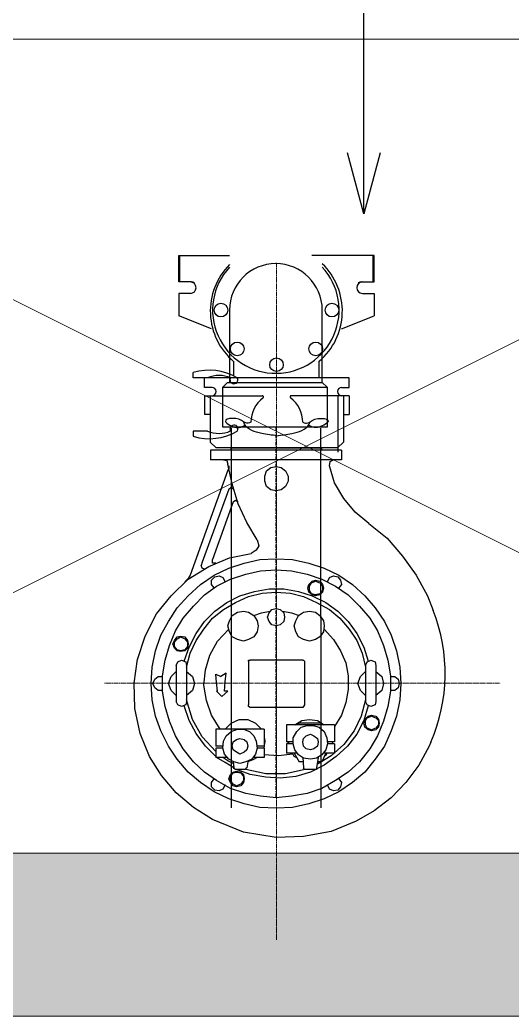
# Model space of a CAD drawing. Header units: millimetres. Extents: x -294625 to 2136527, y -251383 to 128331.
# Drawn here: x 1135391 to 1135995, y -213064 to -211840 of the extents above; entities that cross this region are included whole.
import ezdxf

# ---------------------------------------------------------------- set-up
doc = ezdxf.new("R2010")
doc.units = ezdxf.units.MM
doc.linetypes.add('CENTER', pattern=[3, 1.5, -0.5, 0.5, -0.5])
for name, color, linetype, lineweight in [('A-FLOR-PATT-1', 254, 'Continuous', 18), ('ICE-BP', 4, 'Continuous', 25), ('ICE-CENTER', 8, 'CENTER', 0), ('N2-PK-TB', 2, 'Continuous', 20), ('N3-NOTE', 11, 'Continuous', 13)]:
    doc.layers.add(name, color=color, linetype=linetype, lineweight=lineweight)
doc.layers.add('H-N-FITTING-35', color=2, linetype='Continuous')
doc.layers.add('ICE-CEN', color=8, linetype='CENTER')
doc.styles.add('P-VNTIMEH', font='vntimeh.shx', dxfattribs={"width": 0.75, "height": 300})
doc.dimstyles.new('N-NOTE', dxfattribs={"dimtxt": 200, "dimasz": 30, "dimexe": 50, "dimexo": 50, "dimgap": 100, "dimtad": 1, "dimdec": 0, "dimdsep": 46, "dimtxsty": 'P-VNTIMEH', "dimblk": 'OPEN30', "dimcen": 0, "dimse1": 1, "dimse2": 1, "dimclrd": 256, "dimclre": 7, "dimclrt": 256, "dimadec": 0, "dimazin": 0, "dimtfac": 1, "dimtdec": 0, "dimtix": 1, "dimtmove": 2, "dimatfit": 3, "dimldrblk": 'OPEN30', "dimfxl": 1, "dimtolj": 1, "dimtzin": 0, "dimarcsym": 0})

# ---------------------------------------------------------------- blocks, each defined once
blk = doc.blocks.new('_Open30')
at = {"color": 0, "linetype": 'ByBlock', "lineweight": -2}
for p, q in [((-1, 0.268), (0, 0)), ((0, 0), (-1, -0.268)), ((0, 0), (-1, 0))]:
    blk.add_line(p, q, dxfattribs=at)
blk = doc.blocks.new('2hd 1 dp')
at = {"layer": 'H-N-FITTING-35', "ltscale": 1000}
for p, q in [((1135693.8, -212125.9), (1135693.8, -212093.4)), ((1135693.8, -212093.4), (1135755.8, -212093.4)), ((1135694.9, -212093.4), (1135755.8, -212093.4)), ((1135694.9, -212125.9), (1135694.9, -212093.4)), ((1135932.2, -212093.4), (1135856.9, -212093.4)), ((1135933.4, -212093.4), (1135869.8, -212093.4)), ((1135932.2, -212125.9), (1135932.2, -212093.4)), ((1135933.4, -212125.9), (1135933.4, -212093.4)), ((1135707.8, -212125.9), (1135693.8, -212125.9)), ((1135709, -212125.9), (1135694.9, -212125.9)), ((1135918.1, -212125.9), (1135932.2, -212125.9)), ((1135919.3, -212125.9), (1135933.4, -212125.9)), ((1135707.8, -212140), (1135693.8, -212140)), ((1135693.8, -212140), (1135693.8, -212167.5)), ((1135919.3, -212140), (1135933.4, -212140)), ((1135933.4, -212140), (1135933.4, -212167.5)), ((1135733.8, -212183.4), (1135693.8, -212167.5)), ((1135893.3, -212183.4), (1135933.4, -212167.5)), ((1135711.3, -212243.6), (1135711.3, -212237.2)), ((1135728.9, -212243.6), (1135711.3, -212243.6)), ((1135902.8, -212243.6), (1135725.2, -212243.6)), ((1135725.2, -212255.5), (1135725.2, -212243.6)), ((1135902.8, -212255.5), (1135902.8, -212243.6)), ((1135734.4, -212255.5), (1135725.2, -212255.5)), ((1135725.2, -212265.6), (1135725.2, -212288.6)), ((1135725.2, -212265.6), (1135796.2, -212265.6)), ((1135732.3, -212265.6), (1135732.3, -212322.7)), ((1135902.8, -212265.6), (1135831.8, -212265.6)), ((1135889, -212265.6), (1135889, -212334.8)), ((1135893.6, -212255.5), (1135902.8, -212255.5)), ((1135895.7, -212265.6), (1135895.7, -212322.7)), ((1135902.8, -212265.6), (1135902.8, -212288.6)), ((1135732.3, -212288.6), (1135725.2, -212288.6)), ((1135895.7, -212288.6), (1135902.8, -212288.6)), ((1135728.9, -212309), (1135711.3, -212309)), ((1135711.3, -212309), (1135711.3, -212315.4)), ((1135739.3, -212329.5), (1135732.3, -212322.7)), ((1135888.7, -212329.5), (1135895.7, -212322.7)), ((1135813, -212332.3), (1135732.7, -212332.3)), ((1135732.7, -212332.3), (1135732.7, -212344.3)), ((1135888.7, -212329.5), (1135739.3, -212329.5)), ((1135757.4, -212332.3), (1135756.7, -212332.3)), ((1135868.7, -212330.2), (1135757.4, -212330.2)), ((1135757.4, -212330.2), (1135757.4, -212332.3)), ((1135893.4, -212332.3), (1135813, -212332.3)), ((1135868.7, -212330.2), (1135868.7, -212332.3)), ((1135869.4, -212332.3), (1135868.7, -212332.3)), ((1135893.4, -212332.3), (1135893.4, -212344.3)), ((1135813, -212344.3), (1135732.7, -212344.3)), ((1135748.6, -212344.3), (1135752.8, -212345.3)), ((1135752.8, -212345.3), (1135753.9, -212349.5)), ((1135759.2, -212373.8), (1135753.9, -212349.5)), ((1135754.9, -212351.7), (1135754.9, -212354.8)), ((1135806.7, -212353.8), (1135813, -212352.7)), ((1135893.4, -212344.3), (1135813, -212344.3)), ((1135813, -212352.7), (1135819.4, -212353.8)), ((1135878.6, -212351.7), (1135879.6, -212346.4)), ((1135884.9, -212372.8), (1135878.6, -212351.7)), ((1135879.6, -212346.4), (1135883.8, -212344.3)), ((1135753.9, -212356.9), (1135707.4, -212485.9)), ((1135754.9, -212354.8), (1135753.9, -212356.9)), ((1135799.3, -212364.3), (1135801.4, -212358)), ((1135799.3, -212370.7), (1135799.3, -212364.3)), ((1135801.4, -212358), (1135806.7, -212353.8)), ((1135819.4, -212353.8), (1135824.7, -212358)), ((1135824.7, -212358), (1135827.8, -212364.3)), ((1135827.8, -212364.3), (1135827.8, -212370.7)), ((1135766.6, -212398.2), (1135759.2, -212373.8)), ((1135801.4, -212377), (1135799.3, -212370.7)), ((1135806.7, -212381.2), (1135801.4, -212377)), ((1135824.7, -212377), (1135819.4, -212381.2)), ((1135827.8, -212370.7), (1135824.7, -212377)), ((1135896.5, -212391.8), (1135884.9, -212372.8)), ((1135754.9, -212380.2), (1135722.2, -212470)), ((1135754.9, -212380.2), (1135758.1, -212378.1)), ((1135758.1, -212378.1), (1135761.3, -212380.2)), ((1135813, -212382.3), (1135806.7, -212381.2)), ((1135819.4, -212381.2), (1135813, -212382.3)), ((1135760.2, -212396), (1135734.9, -212466.8)), ((1135760.2, -212396), (1135763.4, -212393.9)), ((1135763.4, -212393.9), (1135766.6, -212396)), ((1135777.1, -212421.4), (1135766.6, -212398.2)), ((1135910.3, -212408.7), (1135896.5, -212391.8)), ((1135927.2, -212422.5), (1135910.3, -212408.7)), ((1135789.8, -212442.5), (1135777.1, -212421.4)), ((1135927.2, -212422.5), (1135949.4, -212440.4)), ((1135791.9, -212449.9), (1135788.7, -212455.2)), ((1135789.8, -212442.5), (1135791.9, -212449.9)), ((1135949.4, -212440.4), (1135968.4, -212462.6)), ((1135756, -212464.7), (1135782.4, -212459.4)), ((1135788.7, -212455.2), (1135782.4, -212459.4)), ((1135968.4, -212462.6), (1135985.3, -212485.9)), ((1135705.3, -212491.1), (1135730.6, -212475.3)), ((1135722.2, -212470), (1135721.1, -212474.2)), ((1135722.2, -212477.4), (1135721.1, -212474.2)), ((1135730.6, -212475.3), (1135756, -212464.7)), ((1135734.9, -212471.1), (1135734.9, -212466.8)), ((1135739.1, -212471.1), (1135734.9, -212471.1)), ((1135754.9, -212477.4), (1135774, -212471.1)), ((1135754.9, -212477.4), (1135774, -212471.1)), ((1135754.9, -212477.4), (1135774, -212471.1)), ((1135774, -212471.1), (1135793, -212466.8)), ((1135774, -212471.1), (1135793, -212466.8)), ((1135774, -212471.1), (1135793, -212466.8)), ((1135793, -212466.8), (1135813, -212465.8)), ((1135793, -212466.8), (1135813, -212465.8)), ((1135793, -212466.8), (1135813, -212465.8)), ((1135813, -212465.8), (1135833.1, -212466.8)), ((1135813, -212465.8), (1135833.1, -212466.8)), ((1135813, -212465.8), (1135833.1, -212466.8)), ((1135833.1, -212466.8), (1135853.2, -212471.1)), ((1135833.1, -212466.8), (1135853.2, -212471.1)), ((1135833.1, -212466.8), (1135853.2, -212471.1)), ((1135853.2, -212471.1), (1135872.2, -212477.4)), ((1135853.2, -212471.1), (1135872.2, -212477.4)), ((1135853.2, -212471.1), (1135872.2, -212477.4)), ((1135707.4, -212485.9), (1135705.3, -212490.1)), ((1135720.1, -212497.5), (1135737, -212485.9)), ((1135720.1, -212497.5), (1135737, -212485.9)), ((1135720.1, -212497.5), (1135737, -212485.9)), ((1135725.3, -212478.5), (1135722.2, -212477.4)), ((1135737, -212485.9), (1135754.9, -212477.4)), ((1135737, -212485.9), (1135754.9, -212477.4)), ((1135737, -212485.9), (1135754.9, -212477.4)), ((1135738, -212488), (1135743.3, -212486.9)), ((1135743.3, -212486.9), (1135747.5, -212489)), ((1135757, -212491.1), (1135776.1, -212484.8)), ((1135776.1, -212484.8), (1135794, -212480.6)), ((1135794, -212480.6), (1135813, -212479.5)), ((1135813, -212479.5), (1135832.1, -212480.6)), ((1135832.1, -212480.6), (1135851.1, -212484.8)), ((1135851.1, -212484.8), (1135869.1, -212491.1)), ((1135872.2, -212477.4), (1135890.2, -212485.9)), ((1135872.2, -212477.4), (1135890.2, -212485.9)), ((1135872.2, -212477.4), (1135890.2, -212485.9)), ((1135878.6, -212489), (1135883.8, -212486.9)), ((1135883.8, -212486.9), (1135889.1, -212488)), ((1135890.2, -212485.9), (1135907.1, -212497.5)), ((1135890.2, -212485.9), (1135907.1, -212497.5)), ((1135890.2, -212485.9), (1135907.1, -212497.5)), ((1135985.3, -212485.9), (1135999, -212511.2)), ((1135684.1, -212511.2), (1135705.3, -212491.1)), ((1135705.3, -212490.1), (1135701, -212494.3)), ((1135705.3, -212511.2), (1135720.1, -212497.5)), ((1135705.3, -212511.2), (1135720.1, -212497.5)), ((1135705.3, -212511.2), (1135720.1, -212497.5)), ((1135725.3, -212510.2), (1135740.1, -212499.6)), ((1135733.8, -212492.2), (1135738, -212488)), ((1135733.8, -212497.5), (1135733.8, -212492.2)), ((1135737, -212501.7), (1135733.8, -212497.5)), ((1135740.1, -212499.6), (1135757, -212491.1)), ((1135747.5, -212489), (1135750.7, -212494.3)), ((1135852.1, -212501.7), (1135853.2, -212497.5)), ((1135853.2, -212497.5), (1135857.4, -212493.3)), ((1135854.3, -212499.6), (1135856.4, -212495.4)), ((1135854.3, -212504.9), (1135854.3, -212499.6)), ((1135856.4, -212495.4), (1135861.7, -212493.3)), ((1135857.4, -212493.3), (1135861.7, -212492.2)), ((1135861.7, -212492.2), (1135866.9, -212493.3)), ((1135861.7, -212493.3), (1135866.9, -212495.4)), ((1135866.9, -212493.3), (1135870.1, -212497.5)), ((1135866.9, -212495.4), (1135870.1, -212499.6)), ((1135869.1, -212491.1), (1135886, -212499.6)), ((1135870.1, -212497.5), (1135871.2, -212501.7)), ((1135870.1, -212499.6), (1135870.1, -212504.9)), ((1135876.4, -212494.3), (1135878.6, -212489)), ((1135886, -212499.6), (1135901.8, -212510.2)), ((1135889.1, -212488), (1135892.3, -212492.2)), ((1135893.4, -212497.5), (1135890.2, -212501.7)), ((1135892.3, -212492.2), (1135893.4, -212497.5)), ((1135907.1, -212497.5), (1135921.9, -212511.2)), ((1135907.1, -212497.5), (1135921.9, -212511.2)), ((1135907.1, -212497.5), (1135921.9, -212511.2)), ((1135666.2, -212533.4), (1135684.1, -212511.2)), ((1135691.5, -212526), (1135705.3, -212511.2)), ((1135691.5, -212526), (1135705.3, -212511.2)), ((1135691.5, -212526), (1135705.3, -212511.2)), ((1135711.6, -212523.9), (1135725.3, -212510.2)), ((1135752.8, -212519.7), (1135768.7, -212511.2)), ((1135763.4, -212519.7), (1135779.2, -212512.3)), ((1135768.7, -212511.2), (1135786.6, -212505.9)), ((1135779.2, -212512.3), (1135796.1, -212508)), ((1135786.6, -212505.9), (1135804.6, -212502.8)), ((1135796.1, -212508), (1135813, -212507)), ((1135804.6, -212502.8), (1135822.6, -212502.8)), ((1135813, -212507), (1135831, -212508)), ((1135822.6, -212502.8), (1135840.5, -212505.9)), ((1135831, -212508), (1135846.9, -212512.3)), ((1135840.5, -212505.9), (1135857.4, -212511.2)), ((1135846.9, -212512.3), (1135862.7, -212519.7)), ((1135853.2, -212507), (1135852.1, -212501.7)), ((1135857.4, -212510.2), (1135853.2, -212507)), ((1135856.4, -212509.1), (1135854.3, -212504.9)), ((1135861.7, -212510.2), (1135856.4, -212509.1)), ((1135861.7, -212511.2), (1135857.4, -212510.2)), ((1135857.4, -212511.2), (1135874.3, -212519.7)), ((1135866.9, -212509.1), (1135861.7, -212510.2)), ((1135866.9, -212510.2), (1135861.7, -212511.2)), ((1135870.1, -212504.9), (1135866.9, -212509.1)), ((1135870.1, -212507), (1135866.9, -212510.2)), ((1135871.2, -212501.7), (1135870.1, -212507)), ((1135901.8, -212510.2), (1135915.5, -212523.9)), ((1135921.9, -212511.2), (1135934.6, -212526)), ((1135921.9, -212511.2), (1135934.6, -212526)), ((1135921.9, -212511.2), (1135934.6, -212526)), ((1135999, -212511.2), (1136006.2, -212529.3)), ((1135698.9, -212538.7), (1135711.6, -212523.9)), ((1135738, -212530.2), (1135752.8, -212519.7)), ((1135748.6, -212528.1), (1135763.4, -212519.7)), ((1135862.7, -212519.7), (1135878.6, -212528.1)), ((1135874.3, -212519.7), (1135889.1, -212530.2)), ((1135915.5, -212523.9), (1135928.2, -212538.7)), ((1135652.4, -212560.9), (1135666.2, -212533.4)), ((1135681, -212542.9), (1135691.5, -212526)), ((1135681, -212542.9), (1135691.5, -212526)), ((1135681, -212542.9), (1135691.5, -212526)), ((1135725.3, -212542.9), (1135738, -212530.2)), ((1135734.9, -212538.7), (1135748.6, -212528.1)), ((1135756, -212541.9), (1135759.2, -212535.5)), ((1135759.2, -212535.5), (1135765.5, -212531.3)), ((1135765.5, -212531.3), (1135772.9, -212530.2)), ((1135772.9, -212530.2), (1135779.2, -212531.3)), ((1135779.2, -212531.3), (1135785.6, -212535.5)), ((1135785.6, -212535.5), (1135795.1, -212532.4)), ((1135785.6, -212535.5), (1135789.8, -212541.9)), ((1135795.1, -212532.4), (1135805.7, -212530.2)), ((1135802.5, -212537.6), (1135804.6, -212532.4)), ((1135804.6, -212532.4), (1135807.8, -212528.1)), ((1135807.8, -212528.1), (1135813, -212527.1)), ((1135813, -212527.1), (1135818.3, -212528.1)), ((1135818.3, -212528.1), (1135822.6, -212532.4)), ((1135821.5, -212530.2), (1135832.1, -212532.4)), ((1135822.6, -212532.4), (1135823.6, -212537.6)), ((1135832.1, -212532.4), (1135841.6, -212535.5)), ((1135837.4, -212541.9), (1135840.5, -212535.5)), ((1135840.5, -212535.5), (1135846.9, -212531.3)), ((1135846.9, -212531.3), (1135854.3, -212530.2)), ((1135854.3, -212530.2), (1135861.7, -212531.3)), ((1135861.7, -212531.3), (1135866.9, -212535.5)), ((1135866.9, -212535.5), (1135871.2, -212541.9)), ((1135878.6, -212528.1), (1135891.2, -212538.7)), ((1135889.1, -212530.2), (1135901.8, -212542.9)), ((1135934.6, -212526), (1135946.2, -212542.9)), ((1135934.6, -212526), (1135946.2, -212542.9)), ((1135934.6, -212526), (1135946.2, -212542.9)), ((1135671.5, -212559.8), (1135681, -212542.9)), ((1135671.5, -212559.8), (1135681, -212542.9)), ((1135671.5, -212559.8), (1135681, -212542.9)), ((1135689.4, -212554.5), (1135698.9, -212538.7)), ((1135714.8, -212557.7), (1135725.3, -212542.9)), ((1135724.3, -212552.4), (1135734.9, -212538.7)), ((1135753.9, -212548.2), (1135756, -212541.9)), ((1135756, -212555.6), (1135753.9, -212548.2)), ((1135789.8, -212541.9), (1135790.9, -212548.2)), ((1135790.9, -212548.2), (1135789.8, -212555.6)), ((1135804.6, -212542.9), (1135802.5, -212537.6)), ((1135807.8, -212547.1), (1135804.6, -212542.9)), ((1135813, -212548.2), (1135807.8, -212547.1)), ((1135818.3, -212547.1), (1135813, -212548.2)), ((1135822.6, -212542.9), (1135818.3, -212547.1)), ((1135823.6, -212537.6), (1135822.6, -212542.9)), ((1135835.2, -212548.2), (1135837.4, -212541.9)), ((1135837.4, -212555.6), (1135835.2, -212548.2)), ((1135871.2, -212541.9), (1135872.2, -212548.2)), ((1135872.2, -212548.2), (1135871.2, -212555.6)), ((1135891.2, -212538.7), (1135902.9, -212552.4)), ((1135901.8, -212542.9), (1135912.4, -212557.7)), ((1135928.2, -212538.7), (1135937.7, -212554.5)), ((1135946.2, -212542.9), (1135954.6, -212559.8)), ((1135946.2, -212542.9), (1135954.6, -212559.8)), ((1135946.2, -212542.9), (1135954.6, -212559.8)), ((1135642.9, -212589.4), (1135652.4, -212560.9)), ((1135665.1, -212578.8), (1135671.5, -212559.8)), ((1135665.1, -212578.8), (1135671.5, -212559.8)), ((1135665.1, -212578.8), (1135671.5, -212559.8)), ((1135682, -212572.5), (1135689.4, -212554.5)), ((1135691.5, -212561.9), (1135695.8, -212560.9)), ((1135695.8, -212560.9), (1135701, -212561.9)), ((1135706.3, -212574.6), (1135714.8, -212557.7)), ((1135714.8, -212566.2), (1135724.3, -212552.4)), ((1135741.2, -212567.2), (1135754.9, -212552.4)), ((1135759.2, -212561.9), (1135756, -212555.6)), ((1135789.8, -212555.6), (1135785.6, -212561.9)), ((1135840.5, -212561.9), (1135837.4, -212555.6)), ((1135871.2, -212555.6), (1135866.9, -212561.9)), ((1135872.2, -212552.4), (1135883.8, -212565.1)), ((1135902.9, -212552.4), (1135912.4, -212566.2)), ((1135912.4, -212557.7), (1135920.8, -212574.6)), ((1135937.7, -212554.5), (1135945.1, -212572.5)), ((1135954.6, -212559.8), (1135961, -212578.8)), ((1135954.6, -212559.8), (1135961, -212578.8)), ((1135954.6, -212559.8), (1135961, -212578.8)), ((1135676.7, -212590.5), (1135682, -212572.5)), ((1135686.2, -212570.4), (1135688.4, -212566.2)), ((1135688.4, -212575.7), (1135686.2, -212570.4)), ((1135688.4, -212566.2), (1135691.5, -212561.9)), ((1135688.4, -212568.3), (1135691.5, -212564.1)), ((1135688.4, -212573.6), (1135688.4, -212568.3)), ((1135691.5, -212564.1), (1135695.8, -212561.9)), ((1135695.8, -212561.9), (1135701, -212564.1)), ((1135701, -212561.9), (1135704.2, -212566.2)), ((1135701, -212564.1), (1135704.2, -212568.3)), ((1135704.2, -212566.2), (1135705.3, -212570.4)), ((1135704.2, -212568.3), (1135704.2, -212573.6)), ((1135705.3, -212570.4), (1135704.2, -212575.7)), ((1135707.4, -212582), (1135714.8, -212566.2)), ((1135731.7, -212584.1), (1135741.2, -212567.2)), ((1135765.5, -212565.1), (1135759.2, -212561.9)), ((1135772.9, -212567.2), (1135765.5, -212565.1)), ((1135779.2, -212565.1), (1135772.9, -212567.2)), ((1135785.6, -212561.9), (1135779.2, -212565.1)), ((1135846.9, -212565.1), (1135840.5, -212561.9)), ((1135854.3, -212567.2), (1135846.9, -212565.1)), ((1135861.7, -212565.1), (1135854.3, -212567.2)), ((1135866.9, -212561.9), (1135861.7, -212565.1)), ((1135883.8, -212565.1), (1135892.3, -212578.8)), ((1135912.4, -212566.2), (1135918.7, -212582)), ((1135945.1, -212572.5), (1135950.4, -212590.5)), ((1135660.9, -212598.9), (1135665.1, -212578.8)), ((1135660.9, -212598.9), (1135665.1, -212578.8)), ((1135660.9, -212598.9), (1135665.1, -212578.8)), ((1135691.5, -212577.8), (1135688.4, -212573.6)), ((1135691.5, -212578.8), (1135688.4, -212575.7)), ((1135695.8, -212578.8), (1135691.5, -212577.8)), ((1135695.8, -212579.9), (1135691.5, -212578.8)), ((1135701, -212577.8), (1135695.8, -212578.8)), ((1135701, -212578.8), (1135695.8, -212579.9)), ((1135700, -212591.5), (1135706.3, -212574.6)), ((1135704.2, -212573.6), (1135701, -212577.8)), ((1135704.2, -212575.7), (1135701, -212578.8)), ((1135703.2, -212598.9), (1135707.4, -212582)), ((1135726.4, -212602.1), (1135731.7, -212584.1)), ((1135892.3, -212578.8), (1135898.6, -212593.6)), ((1135918.7, -212582), (1135922.9, -212598.9)), ((1135920.8, -212574.6), (1135926.1, -212591.5)), ((1135961, -212578.8), (1135965.2, -212598.9)), ((1135961, -212578.8), (1135965.2, -212598.9)), ((1135961, -212578.8), (1135965.2, -212598.9)), ((1135638.7, -212618.6), (1135642.9, -212589)), ((1135673.6, -212609.5), (1135676.7, -212590.5)), ((1135690.5, -212596.8), (1135692.6, -212592.6)), ((1135690.5, -212596.8), (1135690.5, -212641.2)), ((1135692.6, -212592.6), (1135696.8, -212590.5)), ((1135696.8, -212590.5), (1135702.1, -212592.6)), ((1135702.1, -212592.6), (1135703.2, -212596.8)), ((1135703.2, -212596.8), (1135703.2, -212641.2)), ((1135779.2, -212591.5), (1135779.2, -212590.5)), ((1135779.2, -212590.5), (1135781.3, -212590.5)), ((1135779.2, -212591.5), (1135779.2, -212645.4)), ((1135845.8, -212590.5), (1135781.3, -212590.5)), ((1135845.8, -212590.5), (1135846.9, -212590.5)), ((1135846.9, -212590.5), (1135847.9, -212591.5)), ((1135847.9, -212591.5), (1135847.9, -212645.4)), ((1135898.6, -212593.6), (1135901.8, -212609.5)), ((1135922.9, -212596.8), (1135925.1, -212592.6)), ((1135922.9, -212596.8), (1135922.9, -212641.2)), ((1135925.1, -212592.6), (1135929.3, -212590.5)), ((1135929.3, -212590.5), (1135934.6, -212592.6)), ((1135934.6, -212592.6), (1135935.6, -212596.8)), ((1135935.6, -212596.8), (1135935.6, -212641.2)), ((1135950.4, -212590.5), (1135953.6, -212609.5)), ((1135659.8, -212619), (1135660.9, -212598.9)), ((1135659.8, -212619), (1135660.9, -212598.9)), ((1135659.8, -212619), (1135660.9, -212598.9)), ((1135673.6, -212628.5), (1135673.6, -212609.5)), ((1135684.1, -212610.5), (1135690.5, -212604.2)), ((1135703.2, -212598.9), (1135703.2, -212598.9)), ((1135703.2, -212598.9), (1135703.2, -212598.9)), ((1135703.2, -212604.2), (1135710.5, -212610.5)), ((1135724.3, -212621.1), (1135726.4, -212602.1)), ((1135740.1, -212617.9), (1135739.1, -212607.4)), ((1135739.1, -212607.4), (1135745.4, -212610.5)), ((1135751.8, -212606.3), (1135745.4, -212610.5)), ((1135750.7, -212616.9), (1135751.8, -212606.3)), ((1135901.8, -212609.5), (1135901.8, -212626.4)), ((1135916.6, -212610.5), (1135922.9, -212604.2)), ((1135922.9, -212598.9), (1135922.9, -212598.9)), ((1135922.9, -212598.9), (1135922.9, -212598.9)), ((1135935.6, -212604.2), (1135943, -212610.5)), ((1135953.6, -212609.5), (1135953.6, -212628.5)), ((1135965.2, -212598.9), (1135966.3, -212619)), ((1135965.2, -212598.9), (1135966.3, -212619)), ((1135965.2, -212598.9), (1135966.3, -212619)), ((1135639.8, -212649.2), (1135638.7, -212618.6)), ((1135660.9, -212639.1), (1135659.8, -212619)), ((1135660.9, -212639.1), (1135659.8, -212619)), ((1135660.9, -212639.1), (1135659.8, -212619)), ((1135661.9, -212619), (1135664.1, -212613.7)), ((1135664.1, -212624.3), (1135661.9, -212619)), ((1135664.1, -212613.7), (1135668.3, -212610.5)), ((1135668.3, -212610.5), (1135673.6, -212610.5)), ((1135681, -212619), (1135684.1, -212610.5)), ((1135684.1, -212627.5), (1135681, -212619)), ((1135710.5, -212610.5), (1135712.7, -212619)), ((1135712.7, -212619), (1135710.5, -212627.5)), ((1135727.5, -212640.1), (1135724.3, -212621.1)), ((1135741.2, -212628.5), (1135740.1, -212617.9)), ((1135749.6, -212628.5), (1135750.7, -212616.9)), ((1135913.4, -212619), (1135916.6, -212610.5)), ((1135916.6, -212627.5), (1135913.4, -212619)), ((1135943, -212610.5), (1135945.1, -212619)), ((1135945.1, -212619), (1135943, -212627.5)), ((1135953.6, -212610.5), (1135958.9, -212610.5)), ((1135958.9, -212610.5), (1135963.1, -212613.7)), ((1135963.1, -212613.7), (1135964.2, -212619)), ((1135964.2, -212619), (1135963.1, -212624.3)), ((1135966.3, -212619), (1135965.2, -212639.1)), ((1135966.3, -212619), (1135965.2, -212639.1)), ((1135966.3, -212619), (1135965.2, -212639.1)), ((1135668.3, -212627.5), (1135664.1, -212624.3)), ((1135673.6, -212627.5), (1135668.3, -212627.5)), ((1135676.7, -212647.5), (1135673.6, -212628.5)), ((1135690.5, -212633.8), (1135684.1, -212627.5)), ((1135710.5, -212627.5), (1135703.2, -212633.8)), ((1135740.1, -212628.5), (1135746.5, -212634.9)), ((1135741.2, -212628.5), (1135740.1, -212628.5)), ((1135753.9, -212628.5), (1135746.5, -212634.9)), ((1135753.9, -212628.5), (1135749.6, -212628.5)), ((1135901.8, -212626.4), (1135898.6, -212642.2)), ((1135922.9, -212633.8), (1135916.6, -212627.5)), ((1135943, -212627.5), (1135935.6, -212633.8)), ((1135953.6, -212628.5), (1135950.4, -212647.5)), ((1135958.9, -212627.5), (1135953.6, -212627.5)), ((1135963.1, -212624.3), (1135958.9, -212627.5)), ((1135665.1, -212659.2), (1135660.9, -212639.1)), ((1135665.1, -212659.2), (1135660.9, -212639.1)), ((1135665.1, -212659.2), (1135660.9, -212639.1)), ((1135692.6, -212645.4), (1135690.5, -212641.2)), ((1135696.8, -212647.5), (1135692.6, -212645.4)), ((1135702.1, -212645.4), (1135696.8, -212647.5)), ((1135706.3, -212664.4), (1135700, -212646.5)), ((1135703.2, -212641.2), (1135702.1, -212645.4)), ((1135703.2, -212639.1), (1135703.2, -212639.1)), ((1135703.2, -212639.1), (1135703.2, -212639.1)), ((1135710.5, -212663.4), (1135703.2, -212639.1)), ((1135733.8, -212658.1), (1135727.5, -212640.1)), ((1135779.2, -212647.5), (1135779.2, -212645.4)), ((1135847.9, -212645.4), (1135846.9, -212647.5)), ((1135898.6, -212642.2), (1135893.4, -212658.1)), ((1135922.9, -212639.1), (1135917.7, -212659.2)), ((1135926.1, -212646.5), (1135920.8, -212664.4)), ((1135922.9, -212639.1), (1135922.9, -212639.1)), ((1135922.9, -212639.1), (1135922.9, -212639.1)), ((1135925.1, -212645.4), (1135922.9, -212641.2)), ((1135929.3, -212647.5), (1135925.1, -212645.4)), ((1135934.6, -212645.4), (1135929.3, -212647.5)), ((1135935.6, -212641.2), (1135934.6, -212645.4)), ((1135965.2, -212639.1), (1135961, -212659.2)), ((1135965.2, -212639.1), (1135961, -212659.2)), ((1135965.2, -212639.1), (1135961, -212659.2)), ((1135646.1, -212680.3), (1135639.8, -212649.6)), ((1135682, -212665.5), (1135676.7, -212647.5)), ((1135744.4, -212675), (1135733.8, -212658.1)), ((1135781.3, -212648.6), (1135779.2, -212647.5)), ((1135845.8, -212648.6), (1135781.3, -212648.6)), ((1135846.9, -212647.5), (1135845.8, -212648.6)), ((1135893.4, -212658.1), (1135884.9, -212671.8)), ((1135926.1, -212659.2), (1135930.3, -212658.1)), ((1135930.3, -212658.1), (1135935.6, -212659.2)), ((1135950.4, -212647.5), (1135945.1, -212665.5)), ((1135671.5, -212677.1), (1135665.1, -212659.2)), ((1135671.5, -212677.1), (1135665.1, -212659.2)), ((1135671.5, -212677.1), (1135665.1, -212659.2)), ((1135689.4, -212683.5), (1135682, -212665.5)), ((1135714.8, -212680.3), (1135706.3, -212664.4)), ((1135722.2, -212684.5), (1135710.5, -212663.4)), ((1135750.7, -212675), (1135758.1, -212667.6)), ((1135758.1, -212667.6), (1135767.6, -212663.4)), ((1135767.6, -212663.4), (1135778.2, -212663.4)), ((1135778.2, -212663.4), (1135787.7, -212667.6)), ((1135787.7, -212667.6), (1135795.1, -212675)), ((1135884.9, -212669.7), (1135825.7, -212669.7)), ((1135825.7, -212669.7), (1135825.7, -212690.9)), ((1135836.3, -212669.7), (1135844.7, -212664.4)), ((1135841.6, -212667.6), (1135839.5, -212669.7)), ((1135869.1, -212667.6), (1135841.6, -212667.6)), ((1135843.7, -212672.9), (1135851.1, -212670.8)), ((1135844.7, -212664.4), (1135854.3, -212663.4)), ((1135851.1, -212670.8), (1135858.5, -212670.8)), ((1135854.3, -212663.4), (1135863.8, -212664.4)), ((1135858.5, -212670.8), (1135865.9, -212672.9)), ((1135863.8, -212664.4), (1135872.2, -212669.7)), ((1135869.1, -212667.6), (1135870.1, -212669.7)), ((1135884.9, -212669.7), (1135884.9, -212690.9)), ((1135917.7, -212659.2), (1135909.2, -212677.1)), ((1135920.8, -212664.4), (1135912.4, -212681.3)), ((1135920.8, -212667.6), (1135921.9, -212663.4)), ((1135921.9, -212672.9), (1135920.8, -212667.6)), ((1135921.9, -212663.4), (1135926.1, -212659.2)), ((1135922.9, -212664.4), (1135925.1, -212661.3)), ((1135922.9, -212669.7), (1135922.9, -212664.4)), ((1135925.1, -212674), (1135922.9, -212669.7)), ((1135925.1, -212661.3), (1135930.3, -212659.2)), ((1135930.3, -212659.2), (1135935.6, -212661.3)), ((1135935.6, -212659.2), (1135938.8, -212663.4)), ((1135935.6, -212661.3), (1135938.8, -212664.4)), ((1135938.8, -212669.7), (1135935.6, -212674)), ((1135945.1, -212665.5), (1135937.7, -212683.5)), ((1135938.8, -212663.4), (1135939.9, -212667.6)), ((1135938.8, -212664.4), (1135938.8, -212669.7)), ((1135939.9, -212667.6), (1135938.8, -212672.9)), ((1135961, -212659.2), (1135954.6, -212677.1)), ((1135961, -212659.2), (1135954.6, -212677.1)), ((1135961, -212659.2), (1135954.6, -212677.1)), ((1135657.7, -212708.8), (1135646.1, -212680.3)), ((1135681, -212696.1), (1135671.5, -212677.1)), ((1135681, -212696.1), (1135671.5, -212677.1)), ((1135681, -212696.1), (1135671.5, -212677.1)), ((1135698.9, -212699.3), (1135689.4, -212683.5)), ((1135726.4, -212696.1), (1135714.8, -212680.3)), ((1135798.3, -212675), (1135739.1, -212675)), ((1135739.1, -212675), (1135739.1, -212696.1)), ((1135748.6, -212689.8), (1135751.8, -212683.5)), ((1135751.8, -212683.5), (1135758.1, -212678.2)), ((1135758.1, -212678.2), (1135765.5, -212675)), ((1135765.5, -212675), (1135772.9, -212675)), ((1135772.9, -212675), (1135780.3, -212678.2)), ((1135780.3, -212678.2), (1135785.6, -212683.5)), ((1135785.6, -212683.5), (1135788.7, -212689.8)), ((1135798.3, -212675), (1135798.3, -212696.1)), ((1135834.2, -212685.6), (1135838.4, -212678.2)), ((1135838.4, -212678.2), (1135843.7, -212672.9)), ((1135846.9, -212686.6), (1135850, -212683.5)), ((1135850, -212683.5), (1135855.3, -212681.3)), ((1135855.3, -212681.3), (1135859.5, -212683.5)), ((1135859.5, -212683.5), (1135863.8, -212686.6)), ((1135865.9, -212672.9), (1135872.2, -212678.2)), ((1135872.2, -212678.2), (1135875.4, -212685.6)), ((1135909.2, -212677.1), (1135896.5, -212694)), ((1135912.4, -212681.3), (1135900.8, -212696.1)), ((1135926.1, -212676.1), (1135921.9, -212672.9)), ((1135930.3, -212676.1), (1135925.1, -212674)), ((1135930.3, -212677.1), (1135926.1, -212676.1)), ((1135937.7, -212683.5), (1135928.2, -212699.3)), ((1135935.6, -212674), (1135930.3, -212676.1)), ((1135935.6, -212676.1), (1135930.3, -212677.1)), ((1135938.8, -212672.9), (1135935.6, -212676.1)), ((1135954.6, -212677.1), (1135946.2, -212696.1)), ((1135954.6, -212677.1), (1135946.2, -212696.1)), ((1135954.6, -212677.1), (1135946.2, -212696.1)), ((1135739.1, -212702.5), (1135722.2, -212684.5)), ((1135747.5, -212698.3), (1135748.6, -212689.8)), ((1135759.2, -212696.1), (1135760.2, -212690.9)), ((1135760.2, -212690.9), (1135764.4, -212687.7)), ((1135764.4, -212687.7), (1135768.7, -212686.6)), ((1135768.7, -212686.6), (1135774, -212687.7)), ((1135774, -212687.7), (1135777.1, -212690.9)), ((1135777.1, -212690.9), (1135778.2, -212696.1)), ((1135788.7, -212689.8), (1135789.8, -212698.3)), ((1135798.3, -212684.5), (1135799.3, -212689.8)), ((1135799.3, -212689.8), (1135798.3, -212695.1)), ((1135834.2, -212690.9), (1135825.7, -212690.9)), ((1135825.7, -212693), (1135825.7, -212704.6)), ((1135834.2, -212693), (1135825.7, -212693)), ((1135827.8, -212690.9), (1135828.9, -212693)), ((1135827.8, -212691.9), (1135827.8, -212690.9)), ((1135827.8, -212693), (1135827.8, -212691.9)), ((1135834.2, -212693), (1135834.2, -212685.6)), ((1135836.3, -212700.4), (1135834.2, -212693)), ((1135845.8, -212690.9), (1135846.9, -212686.6)), ((1135846.9, -212696.1), (1135845.8, -212690.9)), ((1135863.8, -212686.6), (1135864.8, -212690.9)), ((1135864.8, -212690.9), (1135863.8, -212696.1)), ((1135876.4, -212693), (1135874.3, -212700.4)), ((1135875.4, -212685.6), (1135876.4, -212693)), ((1135884.9, -212690.9), (1135876.4, -212690.9)), ((1135884.9, -212693), (1135876.4, -212693)), ((1135896.5, -212694), (1135880.7, -212707.8)), ((1135882.8, -212690.9), (1135881.7, -212693)), ((1135884.9, -212693), (1135884.9, -212704.6)), ((1136003.3, -212691.1), (1136001.1, -212696.1)), ((1135691.5, -212712), (1135681, -212696.1)), ((1135691.5, -212712), (1135681, -212696.1)), ((1135691.5, -212712), (1135681, -212696.1)), ((1135711.6, -212715.2), (1135698.9, -212699.3)), ((1135739.1, -212708.8), (1135726.4, -212696.1)), ((1135747.5, -212696.1), (1135739.1, -212696.1)), ((1135747.5, -212698.3), (1135739.1, -212698.3)), ((1135739.1, -212698.3), (1135739.1, -212709.9)), ((1135747.5, -212697.2), (1135747.5, -212696.1)), ((1135747.5, -212698.3), (1135747.5, -212697.2)), ((1135749.6, -212705.7), (1135747.5, -212698.3)), ((1135754.9, -212712), (1135749.6, -212705.7)), ((1135760.2, -212700.4), (1135759.2, -212696.1)), ((1135764.4, -212703.5), (1135760.2, -212700.4)), ((1135768.7, -212705.7), (1135764.4, -212703.5)), ((1135774, -212703.5), (1135768.7, -212705.7)), ((1135777.1, -212700.4), (1135774, -212703.5)), ((1135778.2, -212696.1), (1135777.1, -212700.4)), ((1135787.7, -212705.7), (1135783.5, -212712)), ((1135789.8, -212698.3), (1135787.7, -212705.7)), ((1135798.3, -212696.1), (1135789.8, -212696.1)), ((1135798.3, -212698.3), (1135789.8, -212698.3)), ((1135798.3, -212697.2), (1135797.2, -212698.3)), ((1135798.3, -212696.1), (1135798.3, -212697.2)), ((1135798.3, -212698.3), (1135798.3, -212709.9)), ((1135816.2, -212707.8), (1135798.3, -212706.7)), ((1135833.1, -212705.7), (1135816.2, -212707.8)), ((1135839.5, -212704.6), (1135825.7, -212704.6)), ((1135835.2, -212708.8), (1135833.1, -212704.6)), ((1135835.2, -212704.6), (1135841.6, -212715.2)), ((1135840.5, -212706.7), (1135836.3, -212700.4)), ((1135846.9, -212710.9), (1135840.5, -212706.7)), ((1135850, -212699.3), (1135846.9, -212696.1)), ((1135855.3, -212700.4), (1135850, -212699.3)), ((1135859.5, -212699.3), (1135855.3, -212700.4)), ((1135863.8, -212696.1), (1135859.5, -212699.3)), ((1135869.1, -212706.7), (1135862.7, -212710.9)), ((1135880.7, -212707.8), (1135863.8, -212718.3)), ((1135874.3, -212700.4), (1135869.1, -212706.7)), ((1135874.3, -212704.6), (1135869.1, -212715.2)), ((1135884.9, -212704.6), (1135871.2, -212704.6)), ((1135874.3, -212706.7), (1135873.3, -212707.8)), ((1135875.4, -212704.6), (1135874.3, -212706.7)), ((1135900.8, -212696.1), (1135887, -212708.8)), ((1135928.2, -212699.3), (1135915.5, -212715.2)), ((1135946.2, -212696.1), (1135934.6, -212712)), ((1135946.2, -212696.1), (1135934.6, -212712)), ((1135946.2, -212696.1), (1135934.6, -212712)), ((1136001.1, -212696.1), (1135988.5, -212719.4)), ((1135672.5, -212732.1), (1135657.7, -212708.8)), ((1135705.3, -212727.8), (1135691.5, -212712)), ((1135705.3, -212727.8), (1135691.5, -212712)), ((1135705.3, -212727.8), (1135691.5, -212712)), ((1135725.3, -212727.8), (1135711.6, -212715.2)), ((1135752.8, -212709.9), (1135739.1, -212709.9)), ((1135750.7, -212716.2), (1135740.1, -212709.9)), ((1135753.9, -212714.1), (1135747.5, -212709.9)), ((1135761.3, -212722.6), (1135750.7, -212716.2)), ((1135760.2, -212717.3), (1135753.9, -212714.1)), ((1135761.3, -212715.2), (1135754.9, -212712)), ((1135760.2, -212715.2), (1135761.3, -212722.6)), ((1135768.7, -212717.3), (1135761.3, -212715.2)), ((1135776.1, -212715.2), (1135768.7, -212717.3)), ((1135783.5, -212712), (1135776.1, -212715.2)), ((1135778.2, -212715.2), (1135777.1, -212722.6)), ((1135784.5, -212713), (1135778.2, -212715.2)), ((1135789.8, -212709.9), (1135784.5, -212713)), ((1135798.3, -212709.9), (1135785.6, -212709.9)), ((1135839.5, -212710.9), (1135835.2, -212708.8)), ((1135845.8, -212715.2), (1135841.6, -212715.2)), ((1135845.8, -212709.9), (1135846.9, -212722.6)), ((1135855.3, -212712), (1135846.9, -212710.9)), ((1135862.7, -212710.9), (1135855.3, -212712)), ((1135872.2, -212719.4), (1135855.3, -212727.8)), ((1135864.8, -212709.9), (1135862.7, -212722.6)), ((1135869.1, -212715.2), (1135863.8, -212715.2)), ((1135887, -212708.8), (1135872.2, -212719.4)), ((1135915.5, -212715.2), (1135901.8, -212727.8)), ((1135934.6, -212712), (1135921.9, -212727.8)), ((1135934.6, -212712), (1135921.9, -212727.8)), ((1135934.6, -212712), (1135921.9, -212727.8)), ((1135988.5, -212719.4), (1135972.6, -212740.5)), ((1135690.5, -212753.2), (1135672.5, -212732.1)), ((1135720.1, -212740.5), (1135705.3, -212727.8)), ((1135720.1, -212740.5), (1135705.3, -212727.8)), ((1135720.1, -212740.5), (1135705.3, -212727.8)), ((1135740.1, -212738.4), (1135725.3, -212727.8)), ((1135754.9, -212736.3), (1135757, -212731)), ((1135757, -212731), (1135760.2, -212727.8)), ((1135757, -212733.1), (1135760.2, -212728.9)), ((1135760.2, -212727.8), (1135764.4, -212726.8)), ((1135760.2, -212728.9), (1135764.4, -212727.8)), ((1135761.3, -212723.6), (1135761.3, -212722.6)), ((1135763.4, -212724.7), (1135761.3, -212723.6)), ((1135775, -212724.7), (1135763.4, -212724.7)), ((1135781.3, -212731), (1135764.4, -212724.7)), ((1135764.4, -212726.8), (1135769.7, -212727.8)), ((1135764.4, -212727.8), (1135769.7, -212728.9)), ((1135769.7, -212727.8), (1135772.9, -212731)), ((1135769.7, -212728.9), (1135772.9, -212733.1)), ((1135772.9, -212731), (1135774, -212736.3)), ((1135776.1, -212723.6), (1135775, -212724.7)), ((1135777.1, -212722.6), (1135776.1, -212723.6)), ((1135800.4, -212730), (1135776.1, -212724.7)), ((1135800.4, -212734.2), (1135781.3, -212731)), ((1135824.7, -212730), (1135800.4, -212730)), ((1135849, -212724.7), (1135824.7, -212730)), ((1135855.3, -212727.8), (1135837.4, -212733.1)), ((1135847.9, -212724.7), (1135846.9, -212722.6)), ((1135850, -212724.7), (1135847.9, -212724.7)), ((1135859.5, -212724.7), (1135850, -212724.7)), ((1135859.5, -212724.7), (1135850, -212724.7)), ((1135862.7, -212724.7), (1135859.5, -212724.7)), ((1135862.7, -212722.6), (1135862.7, -212724.7)), ((1135901.8, -212727.8), (1135886, -212738.4)), ((1135921.9, -212727.8), (1135907.1, -212740.5)), ((1135921.9, -212727.8), (1135907.1, -212740.5)), ((1135921.9, -212727.8), (1135907.1, -212740.5)), ((1135737, -212752.1), (1135720.1, -212740.5)), ((1135737, -212752.1), (1135720.1, -212740.5)), ((1135737, -212752.1), (1135720.1, -212740.5)), ((1135733.8, -212740.5), (1135737, -212736.3)), ((1135733.8, -212745.8), (1135733.8, -212740.5)), ((1135757, -212747.9), (1135740.1, -212738.4)), ((1135750.7, -212743.7), (1135747.5, -212749)), ((1135757, -212740.5), (1135754.9, -212736.3)), ((1135757, -212738.4), (1135757, -212733.1)), ((1135760.2, -212742.6), (1135757, -212738.4)), ((1135760.2, -212744.7), (1135757, -212740.5)), ((1135764.4, -212744.7), (1135760.2, -212742.6)), ((1135764.4, -212745.8), (1135760.2, -212744.7)), ((1135769.7, -212742.6), (1135764.4, -212744.7)), ((1135769.7, -212744.7), (1135764.4, -212745.8)), ((1135772.9, -212738.4), (1135769.7, -212742.6)), ((1135772.9, -212740.5), (1135769.7, -212744.7)), ((1135772.9, -212733.1), (1135772.9, -212738.4)), ((1135774, -212736.3), (1135772.9, -212740.5)), ((1135818.3, -212735.2), (1135800.4, -212734.2)), ((1135837.4, -212733.1), (1135818.3, -212735.2)), ((1135886, -212738.4), (1135869.1, -212747.9)), ((1135878.6, -212749), (1135876.4, -212743.7)), ((1135890.2, -212736.3), (1135893.4, -212740.5)), ((1135907.1, -212740.5), (1135890.2, -212752.1)), ((1135907.1, -212740.5), (1135890.2, -212752.1)), ((1135907.1, -212740.5), (1135890.2, -212752.1)), ((1135893.4, -212740.5), (1135892.3, -212745.8)), ((1135972.6, -212740.5), (1135954.6, -212759.5)), ((1135711.6, -212771.2), (1135690.5, -212753.2)), ((1135738, -212750), (1135733.8, -212745.8)), ((1135754.9, -212760.6), (1135737, -212752.1)), ((1135754.9, -212760.6), (1135737, -212752.1)), ((1135754.9, -212760.6), (1135737, -212752.1)), ((1135743.3, -212751.1), (1135738, -212750)), ((1135747.5, -212749), (1135743.3, -212751.1)), ((1135776.1, -212754.3), (1135757, -212747.9)), ((1135794, -212757.4), (1135776.1, -212754.3)), ((1135851.1, -212754.3), (1135832.1, -212757.4)), ((1135869.1, -212747.9), (1135851.1, -212754.3)), ((1135890.2, -212752.1), (1135872.2, -212760.6)), ((1135890.2, -212752.1), (1135872.2, -212760.6)), ((1135890.2, -212752.1), (1135872.2, -212760.6)), ((1135883.8, -212751.1), (1135878.6, -212749)), ((1135889.1, -212750), (1135883.8, -212751.1)), ((1135892.3, -212745.8), (1135889.1, -212750)), ((1135774, -212766.9), (1135754.9, -212760.6)), ((1135774, -212766.9), (1135754.9, -212760.6)), ((1135774, -212766.9), (1135754.9, -212760.6)), ((1135793, -212771.2), (1135774, -212766.9)), ((1135793, -212771.2), (1135774, -212766.9)), ((1135793, -212771.2), (1135774, -212766.9)), ((1135813, -212759.5), (1135794, -212757.4)), ((1135832.1, -212757.4), (1135813, -212759.5)), ((1135853.2, -212766.9), (1135833.1, -212771.2)), ((1135853.2, -212766.9), (1135833.1, -212771.2)), ((1135853.2, -212766.9), (1135833.1, -212771.2)), ((1135872.2, -212760.6), (1135853.2, -212766.9)), ((1135872.2, -212760.6), (1135853.2, -212766.9)), ((1135872.2, -212760.6), (1135853.2, -212766.9)), ((1135954.6, -212759.5), (1135933.5, -212775.4)), ((1135734.9, -212786), (1135711.6, -212771.2)), ((1135813, -212772.2), (1135793, -212771.2)), ((1135813, -212772.2), (1135793, -212771.2)), ((1135813, -212772.2), (1135793, -212771.2)), ((1135833.1, -212771.2), (1135813, -212772.2)), ((1135833.1, -212771.2), (1135813, -212772.2)), ((1135833.1, -212771.2), (1135813, -212772.2)), ((1135933.5, -212775.4), (1135911.3, -212788.1)), ((1135772.9, -212801.8), (1135734.9, -212786)), ((1135911.3, -212788.1), (1135880.7, -212800.8)), ((1135813, -212808.2), (1135772.9, -212801.8)), ((1135880.7, -212800.8), (1135846.9, -212807.1)), ((1135846.9, -212807.1), (1135813, -212808.2))]:
    blk.add_line(p, q, dxfattribs=at)
for points in [[(1135761, -212241.3), (1135761, -212223.2)], [(1135866.2, -212243.6), (1135866.2, -212223.2)]]:
    blk.add_lwpolyline(points, dxfattribs=at)
for centre in [(1135745.4, -212160.4), (1135881.7, -212160.4), (1135765.4, -212208.1), (1135861.8, -212208.1), (1135813.6, -212227.5)]:
    blk.add_circle(centre, 8.36, dxfattribs=at)
for centre, radius, start, end in [((1135813.4, -212161.7), 81.1, 135.2379, 229.7251), ((1135812.8, -212160.4), 77.7, 137.224, 270.5399), ((1135812.8, -212160.4), 77.7, 270.5399, 42.7761), ((1135813.4, -212161.7), 81.1, 310.602, 45.8669), ((1135707.8, -212132.9), 7.04, 270, 90), ((1135709, -212132.9), 7.04, 55.1487, 90), ((1135919.3, -212132.9), 7.04, 90, 270), ((1135918.1, -212132.9), 7.04, 90, 124.8513), ((1135731.1, -212301.2), 67, 59.376, 107.2021), ((1135742.9, -212276.1), 35.4, 66.1952, 113.2506), ((1135761.2, -212246.1), 4.73, 149.8175, 250.3002), ((1135761.5, -212246.3), 4.63, 246.3683, 36.0529), ((1135734.4, -212260.5), 5.04, 270, 90), ((1135796.2, -212267), 1.41, 308.1138, 90), ((1135831.8, -212267), 1.41, 90, 231.8862), ((1135893.6, -212260.5), 5.04, 90, 270), ((1135821.4, -212299.1), 39.4, 128.1138, 178.7011), ((1135806.6, -212299.1), 39.4, 1.2989, 51.8862), ((1135761.2, -212306.5), 4.73, 109.6998, 210.1825), ((1135761.5, -212306.3), 4.63, 323.9471, 113.6317), ((1135731.1, -212251.4), 67, 252.7979, 300.624), ((1135742.9, -212276.5), 35.4, 246.7494, 293.8048), ((1135809.5, -212606.8), 211.3, 336.5014, 21.5014)]:
    blk.add_arc(centre, radius, start, end, dxfattribs=at)
for points in [[(1135814, -212314.7), (1135795.4, -212311.9), (1135774.4, -212300.5), (1135772.9, -212297.8), (1135750.8, -212297.1), (1135756.1, -212301.7), (1135771.6, -212303.5), (1135775, -212301.8)], [(1135814, -212314.7), (1135832.5, -212311.9), (1135853.6, -212300.5), (1135855.1, -212297.8), (1135877.2, -212297.1), (1135871.9, -212301.7), (1135856.3, -212303.5), (1135852.9, -212301.8)], [(1135782, -212298.2), (1135778.8, -212299.4), (1135772.9, -212297.8)], [(1135846, -212298.2), (1135849.2, -212299.4), (1135855.1, -212297.8)]]:
    blk.add_spline(points, degree=3, dxfattribs=at)
at = {"layer": 'ICE-BP', "ltscale": 1000}
for p, q in [((1135755.8, -212160.4), (1135755.8, -212249.5)), ((1135869.8, -212249.5), (1135869.8, -212160.2)), ((1135747.7, -212255.3), (1135753.5, -212249.5)), ((1135747.7, -212255.3), (1135875.7, -212255.3)), ((1135747.7, -212304.2), (1135747.7, -212255.3)), ((1135753.5, -212249.5), (1135869.8, -212249.5)), ((1135869.8, -212249.5), (1135875.7, -212255.3)), ((1135875.7, -212255.3), (1135875.7, -212304.2)), ((1135875.7, -212304.2), (1135747.7, -212304.2)), ((1135757.8, -212305.4), (1135757.9, -212771.6)), ((1135867.8, -212305.4), (1135867.9, -212771.7))]:
    blk.add_line(p, q, dxfattribs=at)
blk.add_arc((1135812.8, -212160.4), 57, 0.1343, 180.0031, dxfattribs=at)
at = {"layer": 'ICE-CEN', "ltscale": 3}
blk.add_line((1135812.8, -212304.2), (1135812.9, -212759.4), dxfattribs=at)
at = {"layer": 'ICE-CENTER', "color": 8}
for p, q in [((1135813.6, -212102.4), (1135813.6, -212933.8)), ((1135602.2, -212618.6), (1136088.3, -212618.6))]:
    blk.add_line(p, q, dxfattribs=at)

msp = doc.modelspace()

# ---------------------------------------------------------------- hatches: boundary and pattern name
at = {"layer": 'A-FLOR-PATT-1'}
h = msp.add_hatch(dxfattribs=at)
h.set_pattern_fill('ANGLE', color=256, scale=3, style=0)
h.set_pattern_definition([(0, (-0.707, 0.707), (0, 20.955), [15.24, -5.715]), (90, (-0.707, 0.707), (-20.955, 1e-15), [15.24, -5.715])])
h.paths.add_polyline_path([(1130042.3, -211163.8), (1136942.3, -211163.8), (1136942.3, -213063.8), (1130042.3, -213063.8)])
h.paths.add_polyline_path([(1130242.3, -211364.3), (1136742.3, -211364.3), (1136742.3, -212863.8), (1130242.3, -212863.8)], flags=16)

# ---------------------------------------------------------------- linework, layer by layer
at = {"layer": 'N2-PK-TB'}
for points in [[(1130042.3, -211163.8), (1136942.3, -211163.8), (1136942.3, -213063.8), (1130042.3, -213063.8)], [(1130242.3, -211364.3), (1136742.3, -211364.3), (1136742.3, -212863.8), (1130242.3, -212863.8)], [(1136742.3, -212863.8), (1134741.4, -212863.8), (1134741.4, -211863.8), (1136742.3, -211863.8)]]:
    msp.add_lwpolyline(points, close=True, dxfattribs=at)
for points in [[(1136742.3, -211863.8), (1134741.4, -212863.8)], [(1134741.4, -211863.8), (1136742.3, -212863.8)]]:
    msp.add_lwpolyline(points, dxfattribs=at)

# ---------------------------------------------------------------- block references
at = {"layer": 'N3-NOTE'}
msp.add_blockref('2hd 1 dp', (-107.9, -36.3), dxfattribs=at)

# ---------------------------------------------------------------- leaders
for points in [[(1135190.2, -212078.5), (1135190.2, -210712.4), (1140560.8, -210712.4)], [(1135812.9, -212078.5), (1135812.9, -210712.4), (1140415.8, -210712.4)]]:
    msp.add_leader(points, dimstyle='N-NOTE', override={"dimasz": 75, "dimtad": 0}, dxfattribs=at)

doc.saveas('drawing.dxf')
